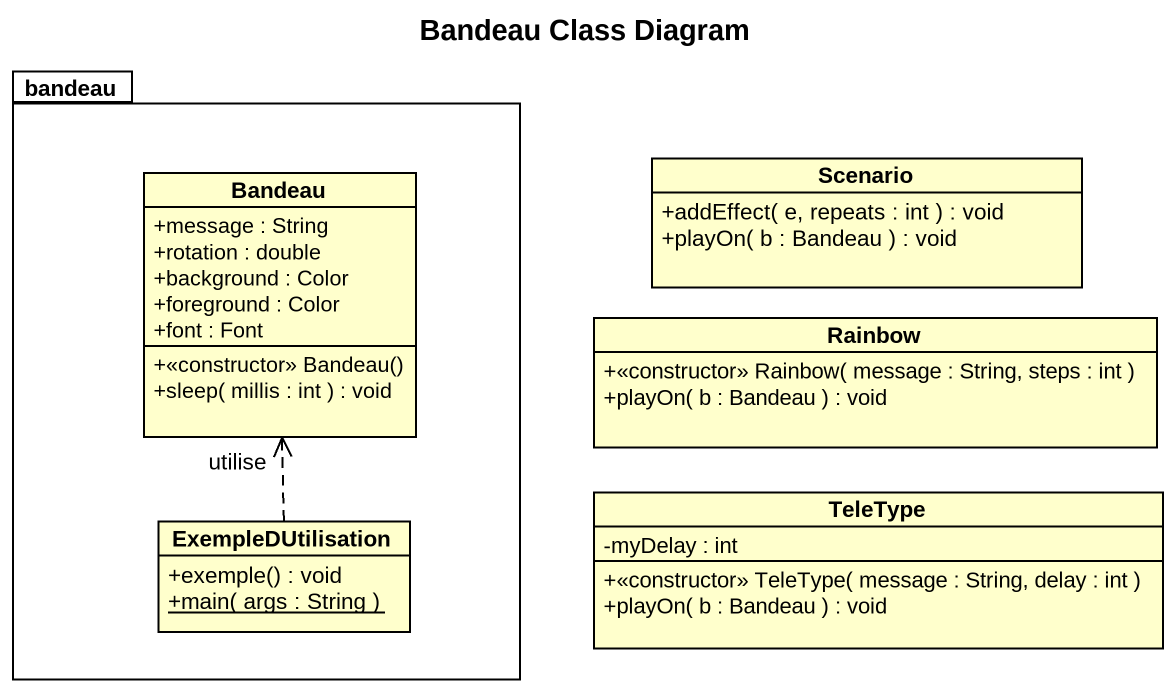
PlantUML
@startuml
title Bandeau Class Diagram
hide circle
hide empty members
skinparam classAttributeIconSize 0
package bandeau {
  class Bandeau {
    +message : String
    +rotation : double
    +background : Color
    +foreground : Color
    +font : Font
    +<<constructor>> Bandeau()
    +sleep( millis : int ) : void
  }
  class ExempleDUtilisation {
    +exemple() : void
    {static} +main( args : String )
  }
}
class Scenario {
  +addEffect( e, repeats : int ) : void
  +playOn( b : Bandeau ) : void
}
class Rainbow {
  +<<constructor>> Rainbow( message : String, steps : int )
  +playOn( b : Bandeau ) : void
}
class TeleType {
  -myDelay : int
  +<<constructor>> TeleType( message : String, delay : int )
  +playOn( b : Bandeau ) : void
}
ExempleDUtilisation .up.> Bandeau : utilise
@enduml
